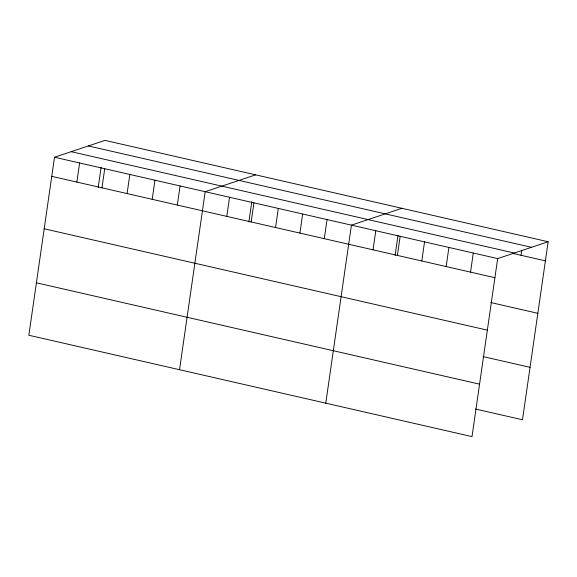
<?xml version="1.0" encoding="UTF-8"?>
<svg xmlns="http://www.w3.org/2000/svg" width="577" height="577" viewBox="0 0 577 577"><rect width="100%" height="100%" fill="white"/><g stroke="black" fill="none" stroke-linecap="round" stroke-linejoin="round"><path stroke-width="0.87" d="M548.15 241.749L104.992 140.384L54.505 157.232L28.85 335.251L472.008 436.616L497.662 258.597L548.15 241.749L522.495 419.767L475.491 409.021M76.864 182.087L79.619 162.974M98.205 187.46L101.105 167.359M101.978 187.828L104.725 168.715M127.084 193.569L129.839 174.463M152.198 199.317L154.953 180.204M177.312 205.059L180.067 185.953M179.526 369.713L205.181 191.694L255.661 174.845M226.797 216.382L229.552 197.269M248.882 221.929L251.774 201.827M251.168 221.957L253.923 202.844M275.546 227.533L278.302 208.42M299.917 233.108L302.673 213.995M324.296 238.683L327.044 219.57M325.767 403.164L351.422 225.145L401.909 208.297M373.038 249.834L375.793 230.721M395.122 255.38L398.022 235.272M397.416 255.402L400.171 236.296M421.787 260.977L424.542 241.871M446.158 266.552L448.913 247.446M470.536 272.128L473.291 253.022M521.024 255.286L521.774 250.072M88.331 145.945L531.489 247.309M71.166 151.672L514.323 253.036M512.318 253.296L545.395 260.862M54.505 157.232L497.662 258.597M51.75 176.338L494.907 277.703M490.832 302.55L537.836 313.297M44.191 228.78L487.349 330.145M483.05 356.579L530.054 367.333M36.409 282.809L479.566 384.174"/></g></svg>
